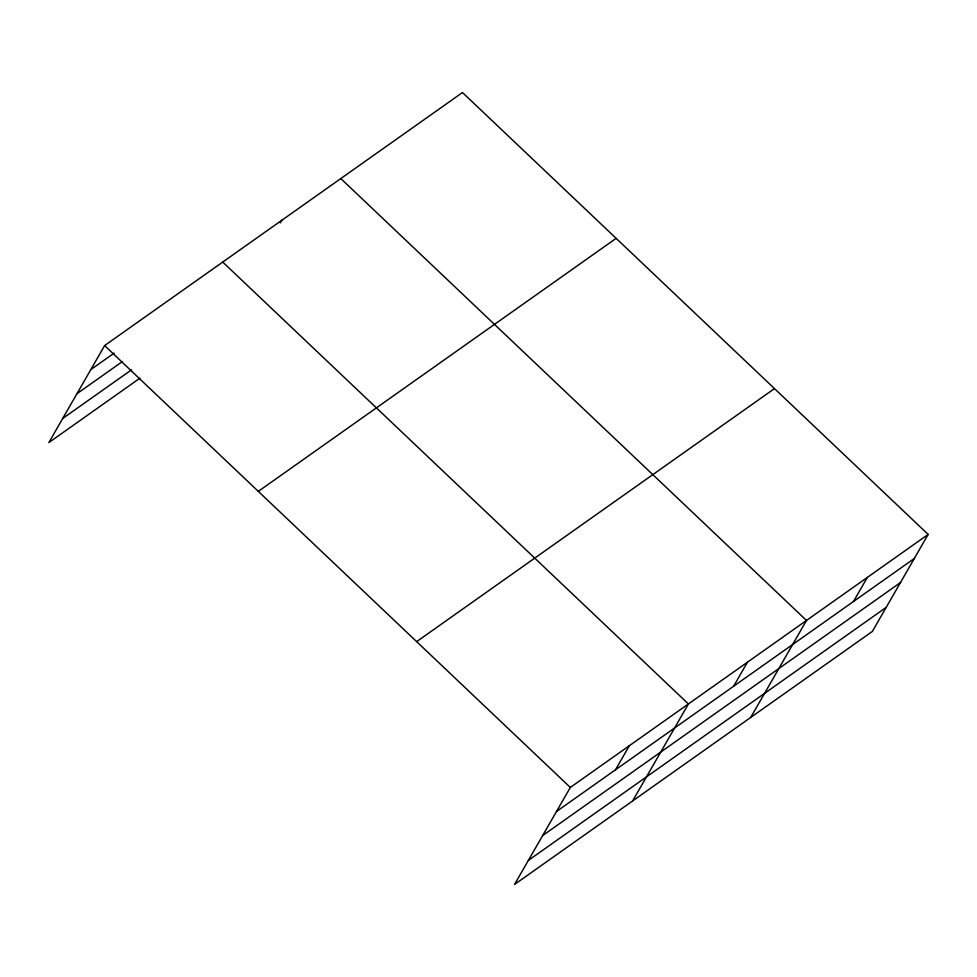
<?xml version="1.0" encoding="UTF-8"?>
<svg xmlns="http://www.w3.org/2000/svg" width="977" height="977" viewBox="0 0 977 977"><rect width="100%" height="100%" fill="white"/><g stroke="black" fill="none" stroke-linecap="round" stroke-linejoin="round"><path stroke-width="1.47" d="M928.15 534.419L570.324 787.45L514.525 884.466L872.363 631.435L928.15 534.419L462.475 92.534L104.637 345.565L48.85 442.581L139.87 378.209M280.314 222.841L281.767 220.314M615.522 769.766L629.359 745.707M632.62 800.969L688.406 703.953L222.719 262.056M733.605 686.269L747.442 662.198M750.702 717.472L806.489 620.456L340.802 178.559M853.483 601.502L867.32 577.444M90.8 369.624L114.175 353.1M76.951 393.707L122.467 361.514M62.687 418.498L131.577 369.794M258.307 491.382L616.145 238.351M416.642 641.633L774.48 388.602M556.475 811.521L914.313 558.49M542.638 835.591L900.464 582.561M528.374 860.395L886.2 607.364M104.637 345.565L570.324 787.45"/></g></svg>
